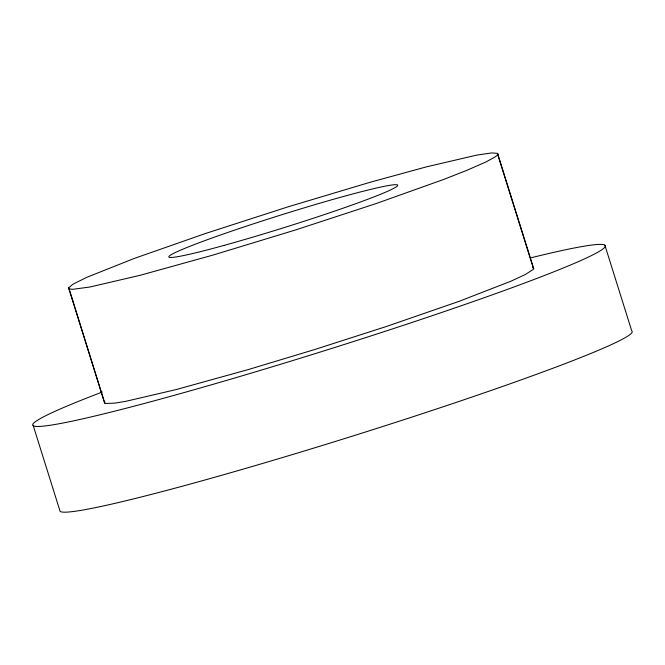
<?xml version="1.0" encoding="UTF-8"?>
<svg xmlns="http://www.w3.org/2000/svg" width="665" height="665" viewBox="0 0 665 665"><rect width="100%" height="100%" fill="white"/><g stroke="black" fill="none" stroke-linecap="round" stroke-linejoin="round"><path stroke-width="1" d="M68.578 287.862L68.877 288.776L72.31 289.358L89.883 287.022L140.323 275.244L212.526 255.21L295.484 229.982L376.59 203.407L443.472 179.517L466.78 170.365L485.965 161.952L495.442 156.74L497.362 155.136L497.894 154.313L497.595 153.399L491.801 152.908L476.589 155.144L426.149 166.932L369.74 182.393L287.953 206.865L205.443 233.506L134.779 258.244L86.724 277.338L73.009 284.163L68.578 287.862L104.704 403.098L105.627 403.472L115.178 403.098L125.71 401.352L176.15 389.565L248.353 369.541L314.354 349.632L386.382 326.49L459.282 301.27L510.828 281.245L525.192 274.595L533.189 269.466L533.721 268.635L497.595 153.399M104.704 403.098L68.944 288.244M533.721 268.635L532.748 267.613M104.895 401.702L104.405 402.184L104.771 402.574M604.876 245.161L631.75 330.904A299.965 16.218 -17.4 0 1 362.267 433.023A299.965 16.218 -17.4 0 1 60.124 511.41L33.25 425.667M497.528 153.923L533.355 268.253M530.354 257.945A299.965 16.218 -17.4 0 1 520.404 284.603A299.965 16.218 -17.4 0 1 123.64 408.884A299.965 16.218 -17.4 0 1 102.327 392.009M223.814 245.46A119.983 6.492 -17.4 0 0 397.72 185.469A119.983 6.492 -17.4 0 0 228.17 232.326A119.983 6.492 -17.4 0 0 223.814 245.46"/></g></svg>
